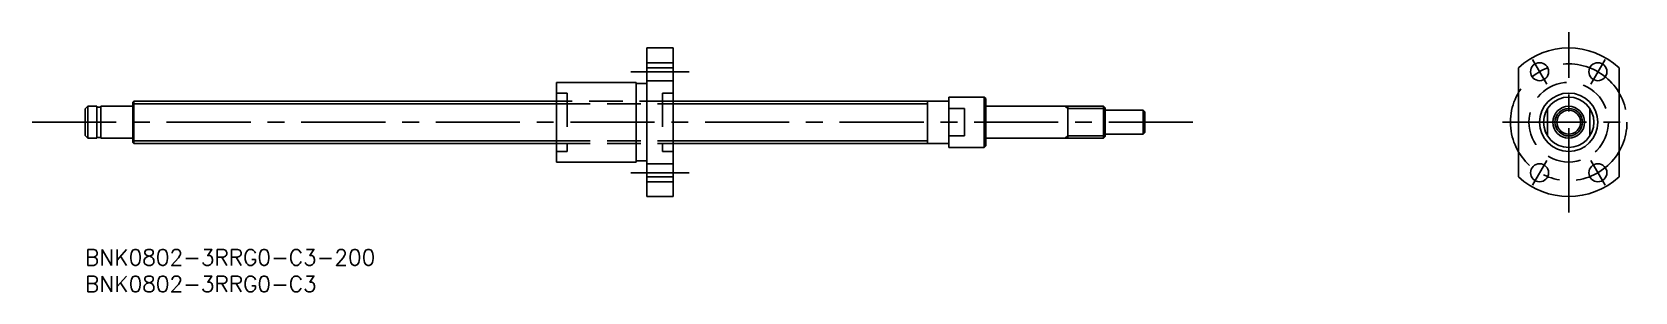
# Model space of a CAD drawing. Extents: x -10 to 292, y -8 to 41.
import ezdxf

# ---------------------------------------------------------------- set-up
doc = ezdxf.new("R2010")
doc.units = 0
doc.header["$LTSCALE"] = 0.5
doc.linetypes.add('CENTER', pattern=[50.8, 31.75, -6.35, 6.35, -6.35])
doc.linetypes.add('DASHED', pattern=[19.05, 12.7, -6.35])
for name, color, linetype in [('MSM_CENTER', 1, 'CENTER'), ('MSM_CONTINUOUS', 7, 'CONTINUOUS'), ('MSM_DASHED', 4, 'DASHED'), ('MSM_NARROW', 5, 'CONTINUOUS'), ('MSM_PART_NUMBER', 7, 'CONTINUOUS')]:
    doc.layers.add(name, color=color, linetype=linetype)
doc.styles.get("Standard").update_dxf_attribs({"font": 'txt.shx', "height": 2.5, "bigfont": 'bigfont.shx'})

# ---------------------------------------------------------------- blocks, each defined once
blk = doc.blocks.new('*U48')
at = {"layer": 'MSM_PART_NUMBER'}
blk.add_text('BNK0802-3RRG0-C3-200', height=3, dxfattribs=at).set_placement((0, -3))
blk = doc.blocks.new('*U49')
at = {"layer": 'MSM_PART_NUMBER'}
blk.add_text('BNK0802-3RRG0-C3', height=3, dxfattribs=at).set_placement((0, -8))

msp = doc.modelspace()

# ---------------------------------------------------------------- linework, layer by layer
at = {"layer": 'MSM_CENTER'}
for p, q in [((280, 7), (280, 41)), ((103, 33.53), (114, 33.53)), ((275.85, 31.19), (273.15, 35.86)), ((284.15, 31.19), (286.85, 35.86)), ((-10, 24), (210, 24)), ((267.5, 24), (292.5, 24)), ((273.15, 12.14), (275.85, 16.81)), ((286.85, 12.14), (284.15, 16.81)), ((103, 14.47), (114, 14.47))]:
    msp.add_line(p, q, dxfattribs=at)
msp.add_circle((280, 24), 11, dxfattribs=at)
at = {"layer": 'MSM_CONTINUOUS'}
for p, q in [((111, 38), (106, 38)), ((106, 38), (106, 10)), ((111, 38), (111, 10)), ((106, 34.28), (111, 34.28)), ((270.5, 34.28), (270.5, 13.72)), ((289.5, 13.72), (289.5, 34.28)), ((104, 31.5), (89, 31.5)), ((89, 31.5), (89, 16.5)), ((104, 31.5), (104, 16.5)), ((106, 31.3), (104, 31.3)), ((9.2, 28), (9, 27.8)), ((9, 27.8), (9, 20.2)), ((89, 28), (9.2, 28)), ((9.2, 28), (9.2, 20)), ((163, 28), (111, 28)), ((159, 28), (159, 20)), ((169.7, 28.75), (163, 28.75)), ((163, 28.75), (163, 19.25)), ((170, 28.45), (169.7, 28.75)), ((169.7, 28.75), (169.7, 19.25)), ((170, 28.45), (170, 19.55)), ((0.5, 27), (0, 26.5)), ((0, 26.5), (0, 21.5)), ((2.2, 27), (0.5, 27)), ((0.5, 27), (0.5, 21)), ((2.2, 21), (2.2, 27)), ((3, 26.85), (2.2, 26.85)), ((8.8, 27), (3, 27)), ((3, 27), (3, 21)), ((163, 26.56), (166, 26.56)), ((166, 26.56), (166, 21.44)), ((192.2, 27), (170.2, 27)), ((185.5, 27), (185.5, 21)), ((192.5, 26.7), (192.2, 27)), ((192.2, 27), (192.2, 21)), ((192.5, 26.7), (192.5, 21.3)), ((199.7, 26.25), (192.5, 26.25)), ((200, 25.95), (199.7, 26.25)), ((199.7, 26.25), (199.7, 21.75)), ((200, 25.95), (200, 22.05)), ((0, 21.5), (0.5, 21)), ((166, 21.44), (163, 21.44)), ((192.2, 21), (192.5, 21.3)), ((192.5, 21.75), (199.7, 21.75)), ((199.7, 21.75), (200, 22.05)), ((0.5, 21), (2.2, 21)), ((2.2, 21.15), (3, 21.15)), ((3, 21), (8.8, 21)), ((9, 20.2), (9.2, 20)), ((9.2, 20), (89, 20)), ((111, 20), (163, 20)), ((163, 19.25), (169.7, 19.25)), ((169.7, 19.25), (170, 19.55)), ((170.2, 21), (192.2, 21)), ((89, 16.5), (104, 16.5)), ((104, 16.7), (106, 16.7)), ((111, 13.72), (106, 13.72)), ((106, 10), (111, 10))]:
    msp.add_line(p, q, dxfattribs=at)
for centre, radius in [((274.5, 33.53), 1.7), ((285.5, 33.53), 1.7), ((280, 24), 5.5), ((280, 24), 4.75), ((280, 24), 3), ((280, 24), 2.25), ((274.5, 14.47), 1.7), ((285.5, 14.47), 1.7)]:
    msp.add_circle(centre, radius, dxfattribs=at)
for centre, radius, start, end in [((280, 24), 14, 47.2679, 132.7321), ((8.8, 27.2), 0.2, 270, 0), ((170.2, 27.2), 0.2, 180, 270), ((8.8, 20.8), 0.2, 0, 90), ((170.2, 20.8), 0.2, 90, 180), ((280, 24), 14, 227.2679, 312.7321)]:
    msp.add_arc(centre, radius, start, end, dxfattribs=at)
at = {"layer": 'MSM_DASHED'}
for p, q in [((111, 35.23), (106, 35.23)), ((106, 31.83), (111, 31.83)), ((91, 29.5), (89, 29.5)), ((111, 28), (89, 28)), ((89, 27.5), (111, 27.5)), ((91, 29.5), (91, 18.5)), ((111, 29.5), (109, 29.5)), ((109, 29.5), (109, 18.5)), ((276, 26.56), (276, 21.44)), ((284, 21.44), (284, 26.56)), ((89, 20.5), (111, 20.5)), ((89, 20), (111, 20)), ((89, 18.5), (91, 18.5)), ((109, 18.5), (111, 18.5)), ((111, 16.17), (106, 16.17)), ((106, 12.77), (111, 12.77))]:
    msp.add_line(p, q, dxfattribs=at)
msp.add_circle((280, 24), 7.5, dxfattribs=at)
at = {"layer": 'MSM_NARROW'}
for p, q in [((9, 27.5), (89, 27.5)), ((111, 27.5), (159, 27.5)), ((185, 27), (185.5, 26.59)), ((192.5, 26.59), (185.5, 26.59)), ((185, 21), (185.5, 21.41)), ((192.5, 21.41), (185.5, 21.41)), ((9, 20.5), (89, 20.5)), ((111, 20.5), (159, 20.5))]:
    msp.add_line(p, q, dxfattribs=at)
msp.add_circle((280, 24), 2.59, dxfattribs=at)

# ---------------------------------------------------------------- block references
at = {"layer": 'MSM_CONTINUOUS'}
for name in ['*U48', '*U49']:
    msp.add_blockref(name, (0, 0), dxfattribs=at)

doc.saveas('drawing.dxf')
